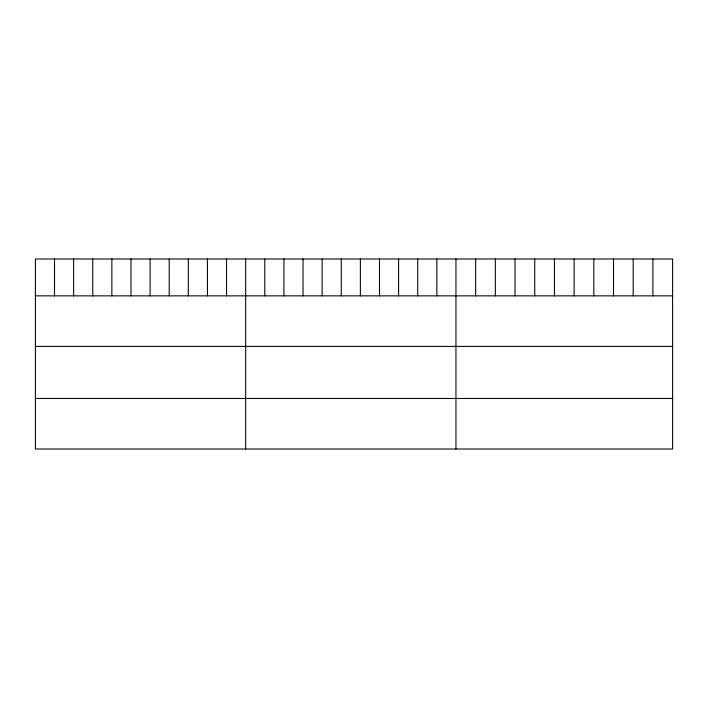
<?xml version="1.0" encoding="UTF-8"?>
<svg xmlns="http://www.w3.org/2000/svg" width="708" height="708" viewBox="0 0 708 708"><rect width="100%" height="100%" fill="white"/><g stroke="black" fill="none" stroke-linecap="round" stroke-linejoin="round"><path stroke-width="1.06" d="M672.6 295.856L672.6 449.014L35.4 449.014L35.4 258.986L672.6 258.986L672.6 295.856L35.4 295.856M35.4 346.398L672.6 346.398M35.4 398.471L672.6 398.471M652.909 258.986L652.909 295.856M633.209 258.986L633.209 295.856M613.517 258.986L613.517 295.856M593.817 258.986L593.817 295.856M574.126 258.986L574.126 295.856M554.426 258.986L554.426 295.856M534.735 258.986L534.735 295.856M515.035 258.986L515.035 295.856M495.343 258.986L495.343 295.856M475.643 258.986L475.643 295.856M455.952 258.986L455.952 449.014M436.836 258.986L436.836 295.856M417.72 258.986L417.72 295.856M398.604 258.986L398.604 295.856M379.488 258.986L379.488 295.856M360.372 258.986L360.372 295.856M341.256 258.986L341.256 295.856M322.14 258.986L322.14 295.856M303.024 258.986L303.024 295.856M283.908 258.986L283.908 295.856M264.792 258.986L264.792 295.856M245.676 258.986L245.676 449.014M226.56 258.986L226.56 295.856M207.444 258.986L207.444 295.856M188.328 258.986L188.328 295.856M169.212 258.986L169.212 295.856M150.096 258.986L150.096 295.856M130.98 258.986L130.98 295.856M111.864 258.986L111.864 295.856M92.748 258.986L92.748 295.856M73.632 258.986L73.632 295.856M54.516 258.986L54.516 295.856"/></g></svg>
